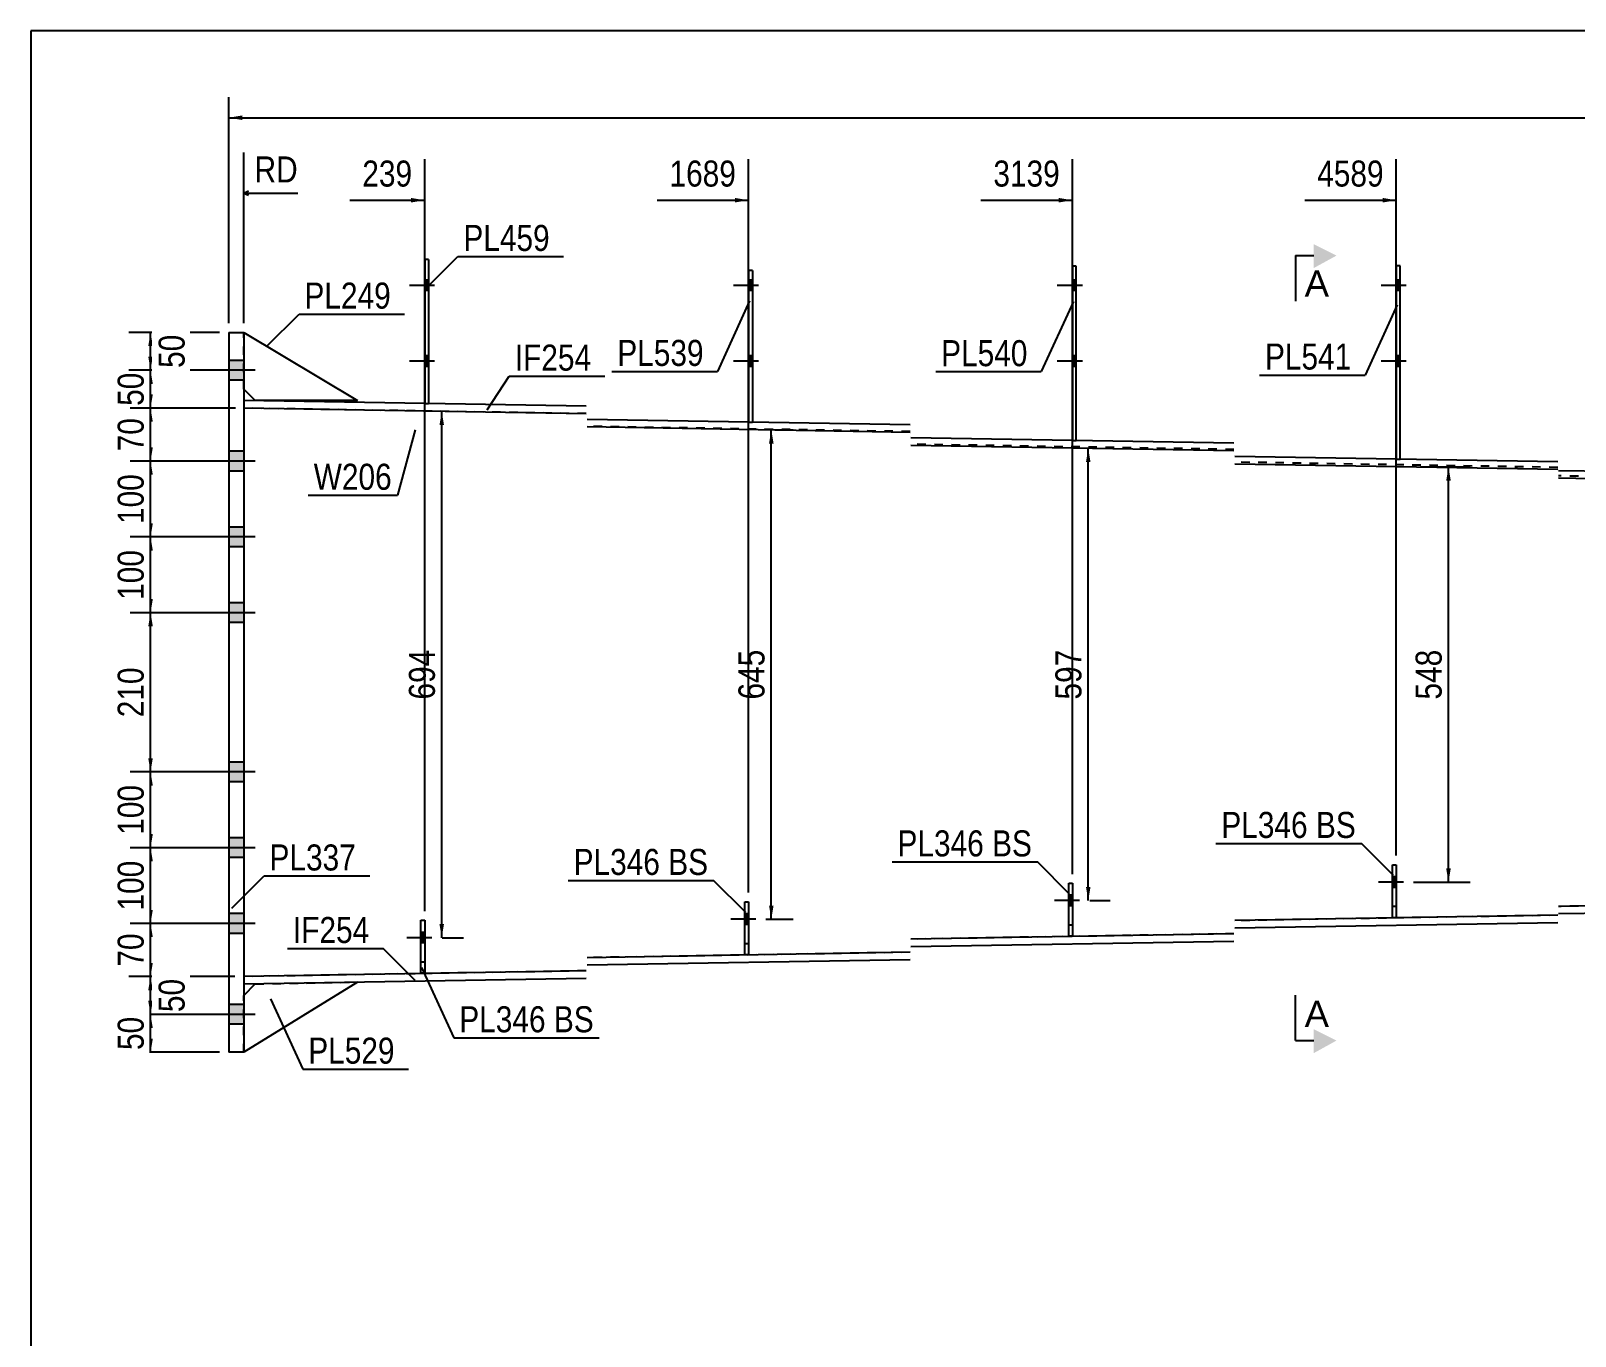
# Model space of a CAD drawing. Header units: millimetres. Extents: x -276 to 137, y -180 to 107.
# Drawn here: x -273 to -103.2, y -36.1 to 107.5 of the extents above; entities that cross this region are included whole.
import ezdxf

# ---------------------------------------------------------------- set-up
doc = ezdxf.new("R2010")
doc.units = ezdxf.units.MM
doc.linetypes.add('DXK_LINE_DOT1', pattern=[1.8814, 0.9407, -0.9407])
doc.linetypes.add('DXK_LINE_DOT2', pattern=[3.9198, 1.9599, -1.9599])
doc.styles.add('Arial', font='ARIAL.TTF', dxfattribs={"height": 0.2})
doc.styles.add('Arial Narrow', font='ARIALN.TTF', dxfattribs={"height": 0.2})

# ---------------------------------------------------------------- blocks, each defined once
blk = doc.blocks.new('Unknown-622945119-1210')
at = {"color": 5, "linetype": 'Continuous'}
for p, q in [((137.01, 107.46), (-272.99, 107.46)), ((-272.99, 107.46), (-272.99, -179.54))]:
    blk.add_line(p, q, dxfattribs=at)
blk = doc.blocks.new('Bolt-622945119-2328 - 1968')
at = {"linetype": 'Continuous'}
for points in [[(-193.68, 78.9), (-193.68, 80.06), (-194.1, 80.06), (-194.1, 78.9)], [(-193.68, 78.9), (-193.68, 80.06), (-194.1, 80.06), (-194.1, 78.9)], [(-193.68, 70.56), (-193.68, 71.73), (-194.1, 71.73), (-194.1, 70.56)], [(-193.68, 70.56), (-193.68, 71.73), (-194.1, 71.73), (-194.1, 70.56)]]:
    blk.add_hatch(color=3, dxfattribs=at).paths.add_polyline_path(points)
at = {"color": 3, "linetype": 'Continuous'}
for p, q in [((-193.68, 80.06), (-194.1, 80.06)), ((-193.68, 80.06), (-194.1, 80.06)), ((-193.01, 79.48), (-195.76, 79.48)), ((-193.01, 79.48), (-195.76, 79.48)), ((-193.68, 78.9), (-194.1, 78.9)), ((-193.68, 78.9), (-194.1, 78.9)), ((-193.68, 71.73), (-194.1, 71.73)), ((-193.68, 71.73), (-194.1, 71.73)), ((-193.01, 71.15), (-195.76, 71.15)), ((-193.01, 71.15), (-195.76, 71.15)), ((-193.68, 70.56), (-194.1, 70.56)), ((-193.68, 70.56), (-194.1, 70.56))]:
    blk.add_line(p, q, dxfattribs=at)
blk = doc.blocks.new('Part-622945119-2215 - 1968')
at = {"color": 2, "linetype": 'Continuous'}
for p, q in [((-158.08, 81.58), (-158.5, 81.58)), ((-158.5, 81.58), (-158.5, 62.41)), ((-158.08, 62.41), (-158.08, 81.58)), ((-158.5, 62.41), (-158.08, 62.41))]:
    blk.add_line(p, q, dxfattribs=at)
blk = doc.blocks.new('Part-622945119-2151 - 1968')
at = {"color": 2, "linetype": 'Continuous'}
for p, q in [((-237.09, 2.86), (-249.58, -4.85)), ((-249.58, 1.4), (-248.33, 2.67))]:
    blk.add_line(p, q, dxfattribs=at)
at = {"color": 7, "linetype": 'DXK_LINE_DOT1'}
for p, q in [((-248.33, 2.67), (-237.09, 2.86)), ((-249.58, -4.85), (-249.58, 1.4))]:
    blk.add_line(p, q, dxfattribs=at)
blk = doc.blocks.new('Bolt-622945119-11165 - 1968')
at = {"color": 3, "linetype": 'DXK_LINE_DOT2'}
for p, q in [((-158.5, 12.41), (-158.91, 12.41)), ((-157.71, 11.83), (-160.46, 11.83)), ((-158.5, 11.24), (-158.91, 11.24))]:
    blk.add_line(p, q, dxfattribs=at)
blk = doc.blocks.new('Part-622945119-11101 - 1968')
at = {"color": 7, "linetype": 'DXK_LINE_DOT1'}
for p, q in [((-230.11, 3.84), (-230.11, 9.67)), ((-230.11, 9.67), (-229.7, 9.67)), ((-229.7, 9.67), (-229.7, 3.84)), ((-230.11, 5.09), (-229.7, 5.09)), ((-229.7, 3.84), (-230.11, 3.84))]:
    blk.add_line(p, q, dxfattribs=at)
blk = doc.blocks.new('Part-622945119-2092 - 1968')
at = {"color": 2, "linetype": 'Continuous'}
for p, q in [((-105.15, 10.22), (-140.65, 9.63)), ((-88.38, 11.47), (-105.05, 11.19)), ((-88.37, 10.64), (-105.05, 10.36)), ((-88.37, 10.64), (-88.38, 11.47)), ((-105.15, 9.39), (-140.65, 8.79)), ((-140.75, 8.19), (-176.25, 7.59)), ((-140.75, 7.35), (-176.25, 6.76)), ((-176.35, 6.15), (-211.85, 5.55)), ((-176.35, 5.32), (-211.85, 4.72)), ((-211.95, 4.11), (-249.58, 3.48)), ((-249.58, 3.48), (-249.57, 2.65)), ((-211.95, 3.28), (-249.57, 2.65))]:
    blk.add_line(p, q, dxfattribs=at)
blk = doc.blocks.new('Part-622945119-2124 - 1968')
at = {"color": 2, "linetype": 'Continuous'}
for p, q in [((-251.25, 74.31), (-249.58, 74.31)), ((-251.25, 74.31), (-251.25, -4.85)), ((-249.58, 74.31), (-249.58, -4.85)), ((-249.58, -4.85), (-251.25, -4.85))]:
    blk.add_line(p, q, dxfattribs=at)
blk = doc.blocks.new('Part-622945119-2146 - 1968')
at = {"color": 2, "linetype": 'Continuous'}
for p, q in [((-249.58, 74.31), (-237.08, 66.81)), ((-248.33, 66.81), (-249.58, 68.06)), ((-237.08, 66.81), (-248.33, 66.81))]:
    blk.add_line(p, q, dxfattribs=at)
at = {"color": 7, "linetype": 'DXK_LINE_DOT1'}
blk.add_line((-249.58, 68.06), (-249.58, 74.31), dxfattribs=at)
blk = doc.blocks.new('Part-622945119-2200 - 1968')
at = {"color": 2, "linetype": 'Continuous'}
for p, q in [((-122.48, 81.63), (-122.9, 81.63)), ((-122.9, 81.63), (-122.9, 60.38)), ((-122.48, 60.38), (-122.48, 81.63)), ((-122.9, 60.38), (-122.48, 60.38))]:
    blk.add_line(p, q, dxfattribs=at)
blk = doc.blocks.new('Part-622945119-2230 - 1968')
at = {"color": 2, "linetype": 'Continuous'}
for p, q in [((-194.1, 81.12), (-194.1, 64.45)), ((-193.68, 81.12), (-194.1, 81.12)), ((-193.68, 81.12), (-193.68, 64.45)), ((-194.1, 64.45), (-193.68, 64.45))]:
    blk.add_line(p, q, dxfattribs=at)
blk = doc.blocks.new('Bolt-622945119-11156 - 1968')
at = {"linetype": 'Continuous'}
blk.add_hatch(color=3, dxfattribs=at).paths.add_polyline_path([(-229.7, 7.17), (-229.7, 8.34), (-230.11, 8.34), (-230.11, 7.17)])
at = {"color": 3, "linetype": 'Continuous'}
for p, q in [((-228.91, 7.75), (-231.66, 7.75)), ((-229.7, 8.34), (-230.11, 8.34)), ((-229.7, 7.17), (-230.11, 7.17))]:
    blk.add_line(p, q, dxfattribs=at)
blk = doc.blocks.new('Part-622945119-2245 - 1968')
at = {"color": 2, "linetype": 'Continuous'}
for p, q in [((-229.7, 82.32), (-229.7, 66.49)), ((-229.28, 82.32), (-229.7, 82.32)), ((-229.28, 82.32), (-229.28, 66.49)), ((-229.7, 66.49), (-229.28, 66.49))]:
    blk.add_line(p, q, dxfattribs=at)
blk = doc.blocks.new('Part-622945119-11086 - 1968')
at = {"color": 2, "linetype": 'Continuous'}
for p, q in [((-249.57, 66.81), (-249.58, 65.98)), ((-211.95, 66.18), (-249.57, 66.81)), ((-211.95, 65.35), (-249.58, 65.98)), ((-176.35, 64.14), (-211.85, 64.74)), ((-176.35, 63.31), (-211.85, 63.91)), ((-140.75, 62.11), (-176.25, 62.7)), ((-140.75, 61.27), (-176.25, 61.87)), ((-105.15, 60.07), (-140.65, 60.67)), ((-105.15, 59.24), (-140.65, 59.83)), ((-88.37, 58.82), (-105.05, 59.1)), ((-88.38, 57.99), (-105.05, 58.27)), ((-88.38, 57.99), (-88.37, 58.82))]:
    blk.add_line(p, q, dxfattribs=at)
blk = doc.blocks.new('Bolt-622945119-11159 - 1968')
at = {"color": 3, "linetype": 'DXK_LINE_DOT2'}
for p, q in [((-194.1, 10.37), (-194.51, 10.37)), ((-193.31, 9.79), (-196.06, 9.79)), ((-194.1, 9.21), (-194.51, 9.21))]:
    blk.add_line(p, q, dxfattribs=at)
blk = doc.blocks.new('Part-622945119-2316 - 1968')
at = {"color": 7, "linetype": 'DXK_LINE_DOT1'}
for p, q in [((-211.95, 65.37), (-249.58, 65.98)), ((-249.58, 65.98), (-249.58, 3.48)), ((-176.35, 63.4), (-211.85, 63.98)), ((-140.75, 61.43), (-176.25, 62.01)), ((-105.15, 59.46), (-140.65, 60.04)), ((-63.38, 57.85), (-105.05, 58.53)), ((-63.38, 11.89), (-105.05, 11.19)), ((-105.15, 10.22), (-140.65, 9.63)), ((-140.75, 8.19), (-176.25, 7.59)), ((-176.35, 6.15), (-211.85, 5.55)), ((-211.95, 4.11), (-249.58, 3.48))]:
    blk.add_line(p, q, dxfattribs=at)
blk = doc.blocks.new('Bolt-622945119-2319 - 1968')
at = {"linetype": 'Continuous'}
for points in [[(-251.25, 71.23), (-251.25, 69.06), (-249.58, 69.06), (-249.58, 71.23)], [(-251.25, 71.23), (-251.25, 69.06), (-249.58, 69.06), (-249.58, 71.23)], [(-251.25, 61.23), (-251.25, 59.06), (-249.58, 59.06), (-249.58, 61.23)], [(-251.25, 61.23), (-251.25, 59.06), (-249.58, 59.06), (-249.58, 61.23)], [(-251.25, 52.9), (-251.25, 50.73), (-249.58, 50.73), (-249.58, 52.9)], [(-251.25, 52.9), (-251.25, 50.73), (-249.58, 50.73), (-249.58, 52.9)], [(-251.25, 44.56), (-251.25, 42.4), (-249.58, 42.4), (-249.58, 44.56)], [(-251.25, 44.56), (-251.25, 42.4), (-249.58, 42.4), (-249.58, 44.56)], [(-251.25, 27.06), (-251.25, 24.9), (-249.58, 24.9), (-249.58, 27.06)], [(-251.25, 27.06), (-251.25, 24.9), (-249.58, 24.9), (-249.58, 27.06)], [(-251.25, 18.73), (-251.25, 16.56), (-249.58, 16.56), (-249.58, 18.73)], [(-251.25, 18.73), (-251.25, 16.56), (-249.58, 16.56), (-249.58, 18.73)], [(-251.25, 10.4), (-251.25, 8.23), (-249.58, 8.23), (-249.58, 10.4)], [(-251.25, 10.4), (-251.25, 8.23), (-249.58, 8.23), (-249.58, 10.4)], [(-251.25, 0.4), (-251.25, -1.77), (-249.58, -1.77), (-249.58, 0.4)], [(-251.25, 0.4), (-251.25, -1.77), (-249.58, -1.77), (-249.58, 0.4)]]:
    blk.add_hatch(color=3, dxfattribs=at).paths.add_polyline_path(points)
at = {"color": 3, "linetype": 'Continuous'}
for p, q in [((-248.33, 70.15), (-255.83, 70.15)), ((-248.33, 70.15), (-255.83, 70.15)), ((-249.58, 71.23), (-251.25, 71.23)), ((-249.58, 71.23), (-251.25, 71.23)), ((-249.58, 69.06), (-251.25, 69.06)), ((-249.58, 69.06), (-251.25, 69.06)), ((-249.58, 61.23), (-251.25, 61.23)), ((-249.58, 61.23), (-251.25, 61.23)), ((-248.33, 60.15), (-255.83, 60.15)), ((-248.33, 60.15), (-255.83, 60.15)), ((-249.58, 59.06), (-251.25, 59.06)), ((-249.58, 59.06), (-251.25, 59.06)), ((-249.58, 52.9), (-251.25, 52.9)), ((-249.58, 52.9), (-251.25, 52.9)), ((-248.33, 51.81), (-255.83, 51.81)), ((-248.33, 51.81), (-255.83, 51.81)), ((-249.58, 50.73), (-251.25, 50.73)), ((-249.58, 50.73), (-251.25, 50.73)), ((-249.58, 44.56), (-251.25, 44.56)), ((-249.58, 44.56), (-251.25, 44.56)), ((-248.33, 43.48), (-255.83, 43.48)), ((-248.33, 43.48), (-255.83, 43.48)), ((-249.58, 42.4), (-251.25, 42.4)), ((-249.58, 42.4), (-251.25, 42.4)), ((-248.33, 25.98), (-255.83, 25.98)), ((-248.33, 25.98), (-255.83, 25.98)), ((-249.58, 27.06), (-251.25, 27.06)), ((-249.58, 27.06), (-251.25, 27.06)), ((-249.58, 24.9), (-251.25, 24.9)), ((-249.58, 24.9), (-251.25, 24.9)), ((-249.58, 18.73), (-251.25, 18.73)), ((-249.58, 18.73), (-251.25, 18.73)), ((-248.33, 17.65), (-255.83, 17.65)), ((-248.33, 17.65), (-255.83, 17.65)), ((-249.58, 16.56), (-251.25, 16.56)), ((-249.58, 16.56), (-251.25, 16.56)), ((-249.58, 10.4), (-251.25, 10.4)), ((-249.58, 10.4), (-251.25, 10.4)), ((-248.33, 9.31), (-255.83, 9.31)), ((-248.33, 9.31), (-255.83, 9.31)), ((-249.58, 8.23), (-251.25, 8.23)), ((-249.58, 8.23), (-251.25, 8.23)), ((-249.58, 0.4), (-251.25, 0.4)), ((-249.58, 0.4), (-251.25, 0.4)), ((-248.33, -0.69), (-255.83, -0.69)), ((-248.33, -0.69), (-255.83, -0.69)), ((-249.58, -1.77), (-251.25, -1.77)), ((-249.58, -1.77), (-251.25, -1.77))]:
    blk.add_line(p, q, dxfattribs=at)
blk = doc.blocks.new('Bolt-622945119-2331 - 1968')
at = {"linetype": 'Continuous'}
for points in [[(-229.28, 78.9), (-229.28, 80.06), (-229.7, 80.06), (-229.7, 78.9)], [(-229.28, 78.9), (-229.28, 80.06), (-229.7, 80.06), (-229.7, 78.9)], [(-229.28, 70.56), (-229.28, 71.73), (-229.7, 71.73), (-229.7, 70.56)], [(-229.28, 70.56), (-229.28, 71.73), (-229.7, 71.73), (-229.7, 70.56)]]:
    blk.add_hatch(color=3, dxfattribs=at).paths.add_polyline_path(points)
at = {"color": 3, "linetype": 'Continuous'}
for p, q in [((-229.28, 80.06), (-229.7, 80.06)), ((-229.28, 80.06), (-229.7, 80.06)), ((-228.61, 79.48), (-231.36, 79.48)), ((-228.61, 79.48), (-231.36, 79.48)), ((-229.28, 78.9), (-229.7, 78.9)), ((-229.28, 78.9), (-229.7, 78.9)), ((-229.28, 71.73), (-229.7, 71.73)), ((-229.28, 71.73), (-229.7, 71.73)), ((-228.61, 71.15), (-231.36, 71.15)), ((-228.61, 71.15), (-231.36, 71.15)), ((-229.28, 70.56), (-229.7, 70.56)), ((-229.28, 70.56), (-229.7, 70.56))]:
    blk.add_line(p, q, dxfattribs=at)
blk = doc.blocks.new('Bolt-622945119-11162 - 1968')
at = {"linetype": 'Continuous'}
blk.add_hatch(color=3, dxfattribs=at).paths.add_polyline_path([(-194.1, 9.21), (-194.1, 10.37), (-194.51, 10.37), (-194.51, 9.21)])
at = {"color": 3, "linetype": 'Continuous'}
for p, q in [((-194.1, 10.37), (-194.51, 10.37)), ((-193.31, 9.79), (-196.06, 9.79)), ((-194.1, 9.21), (-194.51, 9.21))]:
    blk.add_line(p, q, dxfattribs=at)
blk = doc.blocks.new('Bolt-622945119-11168 - 1968')
at = {"linetype": 'Continuous'}
blk.add_hatch(color=3, dxfattribs=at).paths.add_polyline_path([(-158.5, 11.24), (-158.5, 12.41), (-158.91, 12.41), (-158.91, 11.24)])
at = {"color": 3, "linetype": 'Continuous'}
for p, q in [((-158.5, 12.41), (-158.91, 12.41)), ((-157.71, 11.83), (-160.46, 11.83)), ((-158.5, 11.24), (-158.91, 11.24))]:
    blk.add_line(p, q, dxfattribs=at)
blk = doc.blocks.new('Part-622945119-11104 - 1968')
at = {"color": 2, "linetype": 'Continuous'}
for p, q in [((-230.11, 3.84), (-230.11, 9.67)), ((-230.11, 9.67), (-229.7, 9.67)), ((-229.7, 9.67), (-229.7, 3.84)), ((-229.7, 3.84), (-230.11, 3.84))]:
    blk.add_line(p, q, dxfattribs=at)
blk = doc.blocks.new('Bolt-622945119-11171 - 1968')
at = {"color": 3, "linetype": 'DXK_LINE_DOT2'}
for p, q in [((-122.11, 13.86), (-124.86, 13.86)), ((-122.9, 14.45), (-123.31, 14.45)), ((-122.9, 13.28), (-123.31, 13.28))]:
    blk.add_line(p, q, dxfattribs=at)
blk = doc.blocks.new('Part-622945119-11107 - 1968')
at = {"color": 7, "linetype": 'DXK_LINE_DOT1'}
for p, q in [((-194.51, 5.87), (-194.51, 11.71)), ((-194.51, 11.71), (-194.1, 11.71)), ((-194.1, 11.71), (-194.1, 5.87)), ((-194.51, 7.12), (-194.1, 7.12)), ((-194.1, 5.87), (-194.51, 5.87))]:
    blk.add_line(p, q, dxfattribs=at)
blk = doc.blocks.new('Bolt-622945119-11174 - 1968')
at = {"linetype": 'Continuous'}
blk.add_hatch(color=3, dxfattribs=at).paths.add_polyline_path([(-122.9, 13.28), (-122.9, 14.45), (-123.31, 14.45), (-123.31, 13.28)])
at = {"color": 3, "linetype": 'Continuous'}
for p, q in [((-122.11, 13.86), (-124.86, 13.86)), ((-122.9, 14.45), (-123.31, 14.45)), ((-122.9, 13.28), (-123.31, 13.28))]:
    blk.add_line(p, q, dxfattribs=at)
blk = doc.blocks.new('Part-622945119-11110 - 1968')
at = {"color": 2, "linetype": 'Continuous'}
for p, q in [((-194.51, 5.87), (-194.51, 11.71)), ((-194.51, 11.71), (-194.1, 11.71)), ((-194.1, 11.71), (-194.1, 5.87)), ((-194.1, 5.87), (-194.51, 5.87))]:
    blk.add_line(p, q, dxfattribs=at)
blk = doc.blocks.new('Part-622945119-11113 - 1968')
at = {"color": 7, "linetype": 'DXK_LINE_DOT1'}
for p, q in [((-158.91, 7.91), (-158.91, 13.74)), ((-158.91, 13.74), (-158.5, 13.74)), ((-158.5, 13.74), (-158.5, 7.91)), ((-158.91, 9.16), (-158.5, 9.16)), ((-158.5, 7.91), (-158.91, 7.91))]:
    blk.add_line(p, q, dxfattribs=at)
blk = doc.blocks.new('Part-622945119-11116 - 1968')
at = {"color": 2, "linetype": 'Continuous'}
for p, q in [((-158.91, 7.91), (-158.91, 13.74)), ((-158.91, 13.74), (-158.5, 13.74)), ((-158.5, 13.74), (-158.5, 7.91)), ((-158.5, 7.91), (-158.91, 7.91))]:
    blk.add_line(p, q, dxfattribs=at)
blk = doc.blocks.new('Part-622945119-11119 - 1968')
at = {"color": 7, "linetype": 'DXK_LINE_DOT1'}
for p, q in [((-123.31, 9.95), (-123.31, 15.78)), ((-123.31, 15.78), (-122.9, 15.78)), ((-122.9, 15.78), (-122.9, 9.95)), ((-123.31, 11.2), (-122.9, 11.2)), ((-122.9, 9.95), (-123.31, 9.95))]:
    blk.add_line(p, q, dxfattribs=at)
blk = doc.blocks.new('Part-622945119-11122 - 1968')
at = {"color": 2, "linetype": 'Continuous'}
for p, q in [((-123.31, 9.95), (-123.31, 15.78)), ((-123.31, 15.78), (-122.9, 15.78)), ((-122.9, 15.78), (-122.9, 9.95)), ((-122.9, 9.95), (-123.31, 9.95))]:
    blk.add_line(p, q, dxfattribs=at)
blk = doc.blocks.new('Bolt-622945119-11153 - 1968')
at = {"color": 3, "linetype": 'DXK_LINE_DOT2'}
for p, q in [((-228.91, 7.75), (-231.66, 7.75)), ((-229.7, 8.34), (-230.11, 8.34)), ((-229.7, 7.17), (-230.11, 7.17))]:
    blk.add_line(p, q, dxfattribs=at)
blk = doc.blocks.new('Bolt-622945119-14171 - 1968')
at = {"linetype": 'Continuous'}
for points in [[(-158.08, 78.9), (-158.08, 80.06), (-158.5, 80.06), (-158.5, 78.9)], [(-158.08, 78.9), (-158.08, 80.06), (-158.5, 80.06), (-158.5, 78.9)], [(-158.08, 70.56), (-158.08, 71.73), (-158.5, 71.73), (-158.5, 70.56)], [(-158.08, 70.56), (-158.08, 71.73), (-158.5, 71.73), (-158.5, 70.56)]]:
    blk.add_hatch(color=3, dxfattribs=at).paths.add_polyline_path(points)
at = {"color": 3, "linetype": 'Continuous'}
for p, q in [((-158.08, 80.06), (-158.5, 80.06)), ((-158.08, 80.06), (-158.5, 80.06)), ((-157.41, 79.48), (-160.16, 79.48)), ((-157.41, 79.48), (-160.16, 79.48)), ((-158.08, 78.9), (-158.5, 78.9)), ((-158.08, 78.9), (-158.5, 78.9)), ((-158.08, 71.73), (-158.5, 71.73)), ((-158.08, 71.73), (-158.5, 71.73)), ((-157.41, 71.15), (-160.16, 71.15)), ((-157.41, 71.15), (-160.16, 71.15)), ((-158.08, 70.56), (-158.5, 70.56)), ((-158.08, 70.56), (-158.5, 70.56))]:
    blk.add_line(p, q, dxfattribs=at)
blk = doc.blocks.new('Bolt-622945119-14172 - 1968')
at = {"linetype": 'Continuous'}
for points in [[(-122.48, 78.9), (-122.48, 80.06), (-122.9, 80.06), (-122.9, 78.9)], [(-122.48, 78.9), (-122.48, 80.06), (-122.9, 80.06), (-122.9, 78.9)], [(-122.48, 70.56), (-122.48, 71.73), (-122.9, 71.73), (-122.9, 70.56)], [(-122.48, 70.56), (-122.48, 71.73), (-122.9, 71.73), (-122.9, 70.56)]]:
    blk.add_hatch(color=3, dxfattribs=at).paths.add_polyline_path(points)
at = {"color": 3, "linetype": 'Continuous'}
for p, q in [((-122.48, 80.06), (-122.9, 80.06)), ((-122.48, 80.06), (-122.9, 80.06)), ((-121.81, 79.48), (-124.56, 79.48)), ((-121.81, 79.48), (-124.56, 79.48)), ((-122.48, 78.9), (-122.9, 78.9)), ((-122.48, 78.9), (-122.9, 78.9)), ((-122.48, 71.73), (-122.9, 71.73)), ((-122.48, 71.73), (-122.9, 71.73)), ((-121.81, 71.15), (-124.56, 71.15)), ((-121.81, 71.15), (-124.56, 71.15)), ((-122.48, 70.56), (-122.9, 70.56)), ((-122.48, 70.56), (-122.9, 70.56))]:
    blk.add_line(p, q, dxfattribs=at)
blk = doc.blocks.new('StraightDimension-622945119-16068 - 1968')
at = {"linetype": 'Continuous'}
for points in [[(-260.09, 68.65), (-259.84, 70.15), (-259.59, 68.65)], [(-259.59, 67.48), (-259.84, 65.98), (-260.09, 67.48)]]:
    blk.add_hatch(color=7, dxfattribs=at).paths.add_polyline_path(points)
at = {"color": 7, "linetype": 'Continuous'}
for p, q in [((-250.49, 70.15), (-262.09, 70.15)), ((-259.84, 65.98), (-259.84, 70.15)), ((-250.49, 65.98), (-262.09, 65.98))]:
    blk.add_line(p, q, dxfattribs=at)
at = {"color": 0}
blk.add_wipeout([(-259.99, 70.49), (-264.19, 70.49), (-264.19, 65.63), (-259.99, 65.63)], dxfattribs=at)
at = {"color": 3, "style": 'Arial Narrow'}
blk.add_text('50', height=2.863, rotation=90.0002, dxfattribs=at).set_placement((-260.59, 66.23))
blk = doc.blocks.new('StraightDimension-622945119-16181 - 1968')
at = {"linetype": 'Continuous'}
blk.add_hatch(color=7, dxfattribs=at).paths.add_polyline_path([(-249.75, 97.66), (-251.25, 97.91), (-249.75, 98.16)])
at = {"color": 7, "linetype": 'Continuous'}
for p, q in [((-251.25, 75.31), (-251.25, 100.16)), ((-251.25, 97.91), (110.52, 97.91))]:
    blk.add_line(p, q, dxfattribs=at)
blk = doc.blocks.new('StraightDimension-622945119-16071 - 1968')
at = {"linetype": 'Continuous'}
for points in [[(-260.09, 50.31), (-259.84, 51.81), (-259.59, 50.31)], [(-259.59, 44.98), (-259.84, 43.48), (-260.09, 44.98)]]:
    blk.add_hatch(color=7, dxfattribs=at).paths.add_polyline_path(points)
at = {"color": 7, "linetype": 'Continuous'}
for p, q in [((-250.58, 51.81), (-262.09, 51.81)), ((-259.84, 43.48), (-259.84, 51.81)), ((-250.58, 43.48), (-262.09, 43.48))]:
    blk.add_line(p, q, dxfattribs=at)
at = {"color": 0}
blk.add_wipeout([(-259.99, 50.99), (-264.19, 50.99), (-264.19, 44.3), (-259.99, 44.3)], dxfattribs=at)
at = {"color": 3, "style": 'Arial Narrow'}
blk.add_text('100', height=2.863, rotation=90.0002, dxfattribs=at).set_placement((-260.59, 44.9))
blk = doc.blocks.new('StraightDimension-622945119-16067 - 1968')
at = {"linetype": 'Continuous'}
for points in [[(-260.09, 72.81), (-259.84, 74.31), (-259.59, 72.81)], [(-259.59, 71.65), (-259.84, 70.15), (-260.09, 71.65)]]:
    blk.add_hatch(color=7, dxfattribs=at).paths.add_polyline_path(points)
at = {"color": 7, "linetype": 'Continuous'}
for p, q in [((-252.25, 74.31), (-262.24, 74.31)), ((-259.84, 70.15), (-259.84, 74.31)), ((-250.49, 70.15), (-262.24, 70.15))]:
    blk.add_line(p, q, dxfattribs=at)
at = {"color": 0}
blk.add_wipeout([(-255.49, 74.66), (-259.69, 74.66), (-259.69, 69.8), (-255.49, 69.8)], dxfattribs=at)
at = {"color": 3, "style": 'Arial Narrow'}
blk.add_text('50', height=2.863, rotation=90.0002, dxfattribs=at).set_placement((-256.09, 70.4))
blk = doc.blocks.new('StraightDimension-622945119-16069 - 1968')
at = {"linetype": 'Continuous'}
for points in [[(-260.09, 64.48), (-259.84, 65.98), (-259.59, 64.48)], [(-259.59, 61.65), (-259.84, 60.15), (-260.09, 61.65)]]:
    blk.add_hatch(color=7, dxfattribs=at).paths.add_polyline_path(points)
at = {"color": 7, "linetype": 'Continuous'}
for p, q in [((-250.49, 65.98), (-262.09, 65.98)), ((-259.84, 60.15), (-259.84, 65.98)), ((-250.58, 60.15), (-262.09, 60.15))]:
    blk.add_line(p, q, dxfattribs=at)
at = {"color": 0}
blk.add_wipeout([(-259.99, 65.49), (-264.19, 65.49), (-264.19, 60.63), (-259.99, 60.63)], dxfattribs=at)
at = {"color": 3, "style": 'Arial Narrow'}
blk.add_text('70', height=2.863, rotation=90.0002, dxfattribs=at).set_placement((-260.59, 61.23))
blk = doc.blocks.new('StraightDimension-622945119-16070 - 1968')
at = {"linetype": 'Continuous'}
for points in [[(-260.09, 58.65), (-259.84, 60.15), (-259.59, 58.65)], [(-259.59, 53.31), (-259.84, 51.81), (-260.09, 53.31)]]:
    blk.add_hatch(color=7, dxfattribs=at).paths.add_polyline_path(points)
at = {"color": 7, "linetype": 'Continuous'}
for p, q in [((-250.58, 60.15), (-262.09, 60.15)), ((-259.84, 51.81), (-259.84, 60.15)), ((-250.58, 51.81), (-262.09, 51.81))]:
    blk.add_line(p, q, dxfattribs=at)
at = {"color": 0}
blk.add_wipeout([(-259.99, 59.32), (-264.19, 59.32), (-264.19, 52.64), (-259.99, 52.64)], dxfattribs=at)
at = {"color": 3, "style": 'Arial Narrow'}
blk.add_text('100', height=2.863, rotation=90.0002, dxfattribs=at).set_placement((-260.59, 53.24))
blk = doc.blocks.new('StraightDimension-622945119-16072 - 1968')
at = {"linetype": 'Continuous'}
for points in [[(-260.09, 41.98), (-259.84, 43.48), (-259.59, 41.98)], [(-259.59, 27.48), (-259.84, 25.98), (-260.09, 27.48)]]:
    blk.add_hatch(color=7, dxfattribs=at).paths.add_polyline_path(points)
at = {"color": 7, "linetype": 'Continuous'}
for p, q in [((-250.58, 43.48), (-262.09, 43.48)), ((-259.84, 25.98), (-259.84, 43.48)), ((-250.58, 25.98), (-262.09, 25.98))]:
    blk.add_line(p, q, dxfattribs=at)
at = {"color": 0}
blk.add_wipeout([(-259.99, 38.07), (-264.19, 38.07), (-264.19, 31.39), (-259.99, 31.39)], dxfattribs=at)
at = {"color": 3, "style": 'Arial Narrow'}
blk.add_text('210', height=2.863, rotation=90.0002, dxfattribs=at).set_placement((-260.59, 31.99))
blk = doc.blocks.new('StraightDimension-622945119-16073 - 1968')
at = {"linetype": 'Continuous'}
for points in [[(-260.09, 24.48), (-259.84, 25.98), (-259.59, 24.48)], [(-259.59, 19.15), (-259.84, 17.65), (-260.09, 19.15)]]:
    blk.add_hatch(color=7, dxfattribs=at).paths.add_polyline_path(points)
at = {"color": 7, "linetype": 'Continuous'}
for p, q in [((-250.58, 25.98), (-262.09, 25.98)), ((-259.84, 17.65), (-259.84, 25.98)), ((-250.58, 17.65), (-262.09, 17.65))]:
    blk.add_line(p, q, dxfattribs=at)
at = {"color": 0}
blk.add_wipeout([(-259.99, 25.16), (-264.19, 25.16), (-264.19, 18.47), (-259.99, 18.47)], dxfattribs=at)
at = {"color": 3, "style": 'Arial Narrow'}
blk.add_text('100', height=2.863, rotation=90.0002, dxfattribs=at).set_placement((-260.59, 19.07))
blk = doc.blocks.new('StraightDimension-622945119-16074 - 1968')
at = {"linetype": 'Continuous'}
for points in [[(-260.09, 16.15), (-259.84, 17.65), (-259.59, 16.15)], [(-259.59, 10.81), (-259.84, 9.31), (-260.09, 10.81)]]:
    blk.add_hatch(color=7, dxfattribs=at).paths.add_polyline_path(points)
at = {"color": 7, "linetype": 'Continuous'}
for p, q in [((-250.58, 17.65), (-262.09, 17.65)), ((-259.84, 9.31), (-259.84, 17.65)), ((-250.58, 9.31), (-262.09, 9.31))]:
    blk.add_line(p, q, dxfattribs=at)
at = {"color": 0}
blk.add_wipeout([(-259.99, 16.82), (-264.19, 16.82), (-264.19, 10.14), (-259.99, 10.14)], dxfattribs=at)
at = {"color": 3, "style": 'Arial Narrow'}
blk.add_text('100', height=2.863, rotation=90.0002, dxfattribs=at).set_placement((-260.59, 10.74))
blk = doc.blocks.new('StraightDimension-622945119-16075 - 1968')
at = {"linetype": 'Continuous'}
for points in [[(-260.09, 7.81), (-259.84, 9.31), (-259.59, 7.81)], [(-259.59, 4.98), (-259.84, 3.48), (-260.09, 4.98)]]:
    blk.add_hatch(color=7, dxfattribs=at).paths.add_polyline_path(points)
at = {"color": 7, "linetype": 'Continuous'}
for p, q in [((-250.58, 9.31), (-262.09, 9.31)), ((-259.84, 3.48), (-259.84, 9.31)), ((-250.58, 3.48), (-262.09, 3.48))]:
    blk.add_line(p, q, dxfattribs=at)
at = {"color": 0}
blk.add_wipeout([(-259.99, 8.82), (-264.19, 8.82), (-264.19, 3.97), (-259.99, 3.97)], dxfattribs=at)
at = {"color": 3, "style": 'Arial Narrow'}
blk.add_text('70', height=2.863, rotation=90.0002, dxfattribs=at).set_placement((-260.59, 4.57))
blk = doc.blocks.new('StraightDimension-622945119-16076 - 1968')
at = {"linetype": 'Continuous'}
for points in [[(-260.09, 1.98), (-259.84, 3.48), (-259.59, 1.98)], [(-259.59, 0.81), (-259.84, -0.69), (-260.09, 0.81)]]:
    blk.add_hatch(color=7, dxfattribs=at).paths.add_polyline_path(points)
at = {"color": 7, "linetype": 'Continuous'}
for p, q in [((-250.58, 3.48), (-262.24, 3.48)), ((-259.84, -0.69), (-259.84, 3.48)), ((-250.58, -0.69), (-262.24, -0.69))]:
    blk.add_line(p, q, dxfattribs=at)
at = {"color": 0}
blk.add_wipeout([(-255.49, 3.82), (-259.69, 3.82), (-259.69, -1.03), (-255.49, -1.03)], dxfattribs=at)
at = {"color": 3, "style": 'Arial Narrow'}
blk.add_text('50', height=2.863, rotation=90.0002, dxfattribs=at).set_placement((-256.09, -0.43))
blk = doc.blocks.new('StraightDimension-622945119-16077 - 1968')
at = {"linetype": 'Continuous'}
for points in [[(-260.09, -2.19), (-259.84, -0.69), (-259.59, -2.19)], [(-259.59, -3.35), (-259.84, -4.85), (-260.09, -3.35)]]:
    blk.add_hatch(color=7, dxfattribs=at).paths.add_polyline_path(points)
at = {"color": 7, "linetype": 'Continuous'}
for p, q in [((-250.58, -0.69), (-262.09, -0.69)), ((-259.84, -4.85), (-259.84, -0.69)), ((-252.25, -4.85), (-262.09, -4.85))]:
    blk.add_line(p, q, dxfattribs=at)
at = {"color": 0}
blk.add_wipeout([(-259.99, -0.34), (-264.19, -0.34), (-264.19, -5.2), (-259.99, -5.2)], dxfattribs=at)
at = {"color": 3, "style": 'Arial Narrow'}
blk.add_text('50', height=2.863, rotation=90.0002, dxfattribs=at).set_placement((-260.59, -4.6))
blk = doc.blocks.new('StraightDimension-622945119-18120 - 1968')
at = {"linetype": 'Continuous'}
for points in [[(-228.08, 64.11), (-227.83, 65.61), (-227.58, 64.11)], [(-227.58, 9.25), (-227.83, 7.75), (-228.08, 9.25)]]:
    blk.add_hatch(color=7, dxfattribs=at).paths.add_polyline_path(points)
at = {"color": 7, "linetype": 'Continuous'}
for p, q in [((-227.83, 7.75), (-227.83, 65.61)), ((-227.83, 65.61), (-227.83, 65.61)), ((-227.8, 7.75), (-225.43, 7.75))]:
    blk.add_line(p, q, dxfattribs=at)
at = {"color": 0}
blk.add_wipeout([(-227.98, 40.03), (-232.18, 40.03), (-232.18, 33.34), (-227.98, 33.34)], dxfattribs=at)
at = {"color": 3, "style": 'Arial Narrow'}
blk.add_text('694', height=2.863, rotation=90.0002, dxfattribs=at).set_placement((-228.58, 33.94))
blk = doc.blocks.new('StraightDimension-622945119-18132 - 1968')
at = {"linetype": 'Continuous'}
for points in [[(-191.85, 62.08), (-191.6, 63.58), (-191.35, 62.08)], [(-191.35, 11.29), (-191.6, 9.79), (-191.85, 11.29)]]:
    blk.add_hatch(color=7, dxfattribs=at).paths.add_polyline_path(points)
at = {"color": 7, "linetype": 'Continuous'}
for p, q in [((-191.6, 9.79), (-191.6, 63.58)), ((-191.22, 63.58), (-189.2, 63.58)), ((-192.2, 9.79), (-189.2, 9.79))]:
    blk.add_line(p, q, dxfattribs=at)
at = {"color": 0}
blk.add_wipeout([(-191.75, 40.02), (-195.95, 40.02), (-195.95, 33.34), (-191.75, 33.34)], dxfattribs=at)
at = {"color": 3, "style": 'Arial Narrow'}
blk.add_text('645', height=2.863, rotation=90.0002, dxfattribs=at).set_placement((-192.35, 33.94))
blk = doc.blocks.new('StraightDimension-622945119-18138 - 1968')
at = {"linetype": 'Continuous'}
for points in [[(-157.01, 60.04), (-156.76, 61.54), (-156.51, 60.04)], [(-156.51, 13.33), (-156.76, 11.83), (-157.01, 13.33)]]:
    blk.add_hatch(color=7, dxfattribs=at).paths.add_polyline_path(points)
at = {"color": 7, "linetype": 'Continuous'}
for p, q in [((-156.76, 11.83), (-156.76, 61.54)), ((-156.76, 61.54), (-156.76, 61.54)), ((-156.6, 11.83), (-154.36, 11.83))]:
    blk.add_line(p, q, dxfattribs=at)
at = {"color": 0}
blk.add_wipeout([(-156.91, 40.03), (-161.11, 40.03), (-161.11, 33.34), (-156.91, 33.34)], dxfattribs=at)
at = {"color": 3, "style": 'Arial Narrow'}
blk.add_text('597', height=2.863, rotation=90.0002, dxfattribs=at).set_placement((-157.51, 33.94))
blk = doc.blocks.new('StraightDimension-622945119-18148 - 1968')
at = {"linetype": 'Continuous'}
for points in [[(-117.41, 58.01), (-117.16, 59.51), (-116.91, 58.01)], [(-116.91, 15.36), (-117.16, 13.86), (-117.41, 15.36)]]:
    blk.add_hatch(color=7, dxfattribs=at).paths.add_polyline_path(points)
at = {"color": 7, "linetype": 'Continuous'}
for p, q in [((-120.23, 59.51), (-114.76, 59.51)), ((-117.16, 13.86), (-117.16, 59.51)), ((-121, 13.86), (-114.76, 13.86))]:
    blk.add_line(p, q, dxfattribs=at)
at = {"color": 0}
blk.add_wipeout([(-117.31, 40.03), (-121.51, 40.03), (-121.51, 33.34), (-117.31, 33.34)], dxfattribs=at)
at = {"color": 3, "style": 'Arial Narrow'}
blk.add_text('548', height=2.863, rotation=90.0002, dxfattribs=at).set_placement((-117.91, 33.94))
blk = doc.blocks.new('StraightDimension-622945119-19046 - 1968')
at = {"linetype": 'Continuous'}
blk.add_hatch(color=7, dxfattribs=at).paths.add_polyline_path([(-124.4, 89.09), (-122.9, 88.84), (-124.4, 88.59)])
at = {"color": 7, "linetype": 'Continuous'}
for p, q in [((-122.9, 16.78), (-122.9, 93.34)), ((-132.96, 88.84), (-122.9, 88.84))]:
    blk.add_line(p, q, dxfattribs=at)
at = {"color": 0}
blk.add_wipeout([(-123.67, 89.74), (-123.67, 93.94), (-132.19, 93.94), (-132.19, 89.74)], dxfattribs=at)
at = {"color": 3, "style": 'Arial Narrow'}
blk.add_text('4589', height=2.863, dxfattribs=at).set_placement((-131.59, 90.34))
blk = doc.blocks.new('StraightDimension-622945119-19047 - 1968')
at = {"linetype": 'Continuous'}
blk.add_hatch(color=7, dxfattribs=at).paths.add_polyline_path([(-160, 89.09), (-158.5, 88.84), (-160, 88.59)])
at = {"color": 7, "linetype": 'Continuous'}
for p, q in [((-158.5, 14.74), (-158.5, 93.34)), ((-168.56, 88.84), (-158.5, 88.84))]:
    blk.add_line(p, q, dxfattribs=at)
at = {"color": 0}
blk.add_wipeout([(-159.27, 89.74), (-159.27, 93.94), (-167.79, 93.94), (-167.79, 89.74)], dxfattribs=at)
at = {"color": 3, "style": 'Arial Narrow'}
blk.add_text('3139', height=2.863, dxfattribs=at).set_placement((-167.19, 90.34))
blk = doc.blocks.new('StraightDimension-622945119-19048 - 1968')
at = {"linetype": 'Continuous'}
blk.add_hatch(color=7, dxfattribs=at).paths.add_polyline_path([(-195.6, 89.09), (-194.1, 88.84), (-195.6, 88.59)])
at = {"color": 7, "linetype": 'Continuous'}
for p, q in [((-194.1, 12.71), (-194.1, 93.34)), ((-204.16, 88.84), (-194.1, 88.84))]:
    blk.add_line(p, q, dxfattribs=at)
at = {"color": 0}
blk.add_wipeout([(-194.87, 89.74), (-194.87, 93.94), (-203.39, 93.94), (-203.39, 89.74)], dxfattribs=at)
at = {"color": 3, "style": 'Arial Narrow'}
blk.add_text('1689', height=2.863, dxfattribs=at).set_placement((-202.79, 90.34))
blk = doc.blocks.new('StraightDimension-622945119-19049 - 1968')
at = {"linetype": 'Continuous'}
blk.add_hatch(color=7, dxfattribs=at).paths.add_polyline_path([(-231.2, 89.09), (-229.7, 88.84), (-231.2, 88.59)])
at = {"color": 7, "linetype": 'Continuous'}
for p, q in [((-229.7, 10.67), (-229.7, 93.34)), ((-237.93, 88.84), (-229.7, 88.84))]:
    blk.add_line(p, q, dxfattribs=at)
at = {"color": 0, "linetype": 'Continuous'}
blk.add_wipeout([(-243.05, 90.19), (-243.05, 94.39), (-249, 94.39), (-249, 90.19)], dxfattribs=at)
at = {"color": 7, "linetype": 'Continuous'}
for p, q in [((-249.58, 75.31), (-249.58, 94.09)), ((-249.08, 89.84), (-249.58, 89.59)), ((-249.08, 89.34), (-249.58, 89.59)), ((-243.65, 89.59), (-249.58, 89.59))]:
    blk.add_line(p, q, dxfattribs=at)
at = {"color": 3, "linetype": 'Continuous', "style": 'Arial Narrow'}
blk.add_text('RD', height=2.863, dxfattribs=at).set_placement((-248.4, 90.79))
at = {"color": 0}
blk.add_wipeout([(-230.47, 89.74), (-230.47, 93.94), (-237.16, 93.94), (-237.16, 89.74)], dxfattribs=at)
at = {"color": 3, "style": 'Arial Narrow'}
blk.add_text('239', height=2.863, dxfattribs=at).set_placement((-236.56, 90.34))
blk = doc.blocks.new('SectionMark-622945119-2616 - 1968')
at = {"color": 7, "linetype": 'Continuous'}
for p, q in [((-133.97, 82.75), (-133.97, 77.75)), ((-133.97, 82.75), (-131.97, 82.75)), ((-133.97, -3.56), (-133.97, 1.44)), ((-133.97, -3.56), (-131.97, -3.56))]:
    blk.add_line(p, q, dxfattribs=at)
at = {"color": 0, "linetype": 'Continuous'}
for points in [[(-130.31, 78.25), (-130.31, 81.25), (-132.97, 81.25), (-132.97, 78.25)], [(-130.31, -2.06), (-130.31, 0.94), (-132.97, 0.94), (-132.97, -2.06)]]:
    blk.add_wipeout(points, dxfattribs=at)
at = {"linetype": 'Continuous'}
for points in [[(-131.97, 84), (-129.47, 82.75), (-131.97, 81.38)], [(-131.97, -2.31), (-129.47, -3.56), (-131.97, -4.94)]]:
    blk.add_hatch(color=7, dxfattribs=at).paths.add_polyline_path(points)
at = {"color": 136, "linetype": 'Continuous', "style": 'Arial'}
for p in [(-132.97, 78.25), (-132.97, -2.06)]:
    blk.add_text('A', height=2.87, dxfattribs=at).set_placement(p)
blk = doc.blocks.new('Mark-622945119-17651 - 1968')
at = {"color": 0}
blk.add_wipeout([(-233.31, 57), (-233.31, 60), (-241.9, 60), (-241.9, 57)], dxfattribs=at)
blk.add_wipeout([(-233.31, 57), (-233.31, 60), (-241.9, 60), (-241.9, 57)], dxfattribs=at)
at = {"color": 7, "linetype": 'Continuous'}
for p in [(-230.75, 63.59), (-242.5, 56.4)]:
    blk.add_line(p, (-232.71, 56.4), dxfattribs=at)
at = {"color": 3, "style": 'Arial Narrow'}
blk.add_text('W206', height=2.863, dxfattribs=at).set_placement((-241.9, 57))
blk = doc.blocks.new('Mark-622945119-17630 - 1968')
at = {"color": 7, "linetype": 'Continuous'}
blk.add_line((-122.79, 77.35), (-126.33, 69.62), dxfattribs=at)
at = {"color": 0}
blk.add_wipeout([(-127.83, 70.22), (-127.83, 73.22), (-137.33, 73.22), (-137.33, 70.22)], dxfattribs=at)
blk.add_wipeout([(-127.83, 70.22), (-127.83, 73.22), (-137.33, 73.22), (-137.33, 70.22)], dxfattribs=at)
at = {"color": 7, "linetype": 'Continuous'}
blk.add_line((-137.93, 69.62), (-126.33, 69.62), dxfattribs=at)
at = {"color": 3, "style": 'Arial Narrow'}
blk.add_text('PL541', height=2.863, dxfattribs=at).set_placement((-137.33, 70.22))
blk = doc.blocks.new('Mark-622945119-17639 - 1968')
at = {"color": 0}
blk.add_wipeout([(-215.95, 83.26), (-215.95, 86.26), (-225.45, 86.26), (-225.45, 83.26)], dxfattribs=at)
blk.add_wipeout([(-215.95, 83.26), (-215.95, 86.26), (-225.45, 86.26), (-225.45, 83.26)], dxfattribs=at)
at = {"color": 7, "linetype": 'Continuous'}
for p, q in [((-229.59, 79.13), (-226.05, 82.66)), ((-226.05, 82.66), (-214.45, 82.66))]:
    blk.add_line(p, q, dxfattribs=at)
at = {"color": 3, "style": 'Arial Narrow'}
blk.add_text('PL459', height=2.863, dxfattribs=at).set_placement((-225.45, 83.26))
blk = doc.blocks.new('MarkSet-622945119-17524 - 1968')
at = {"color": 0}
for points in [[(-216.4, -2.65), (-216.4, 0.35), (-225.9, 0.35), (-225.9, -2.65)], [(-211.12, -2.65), (-211.12, 0.35), (-215.5, 0.35), (-215.5, -2.65)]]:
    blk.add_wipeout(points, dxfattribs=at)
for points in [[(-216.4, -2.65), (-216.4, 0.35), (-225.9, 0.35), (-225.9, -2.65)], [(-211.12, -2.65), (-211.12, 0.35), (-215.5, 0.35), (-215.5, -2.65)]]:
    blk.add_wipeout(points, dxfattribs=at)
at = {"color": 7, "linetype": 'Continuous'}
for p, q in [((-230.04, 4.48), (-226.5, -3.25)), ((-226.5, -3.25), (-210.52, -3.25))]:
    blk.add_line(p, q, dxfattribs=at)
at = {"color": 3, "style": 'Arial Narrow'}
for s, p in [('PL346', (-225.9, -2.65)), ('BS', (-215.5, -2.65))]:
    blk.add_text(s, height=2.863, dxfattribs=at).set_placement(p)
blk = doc.blocks.new('MarkSet-622945119-17535 - 1968')
at = {"color": 0}
for points in [[(-203.83, 14.65), (-203.83, 17.65), (-213.33, 17.65), (-213.33, 14.65)], [(-198.54, 14.65), (-198.54, 17.65), (-202.93, 17.65), (-202.93, 14.65)]]:
    blk.add_wipeout(points, dxfattribs=at)
for points in [[(-203.83, 14.65), (-203.83, 17.65), (-213.33, 17.65), (-213.33, 14.65)], [(-198.54, 14.65), (-198.54, 17.65), (-202.93, 17.65), (-202.93, 14.65)]]:
    blk.add_wipeout(points, dxfattribs=at)
at = {"color": 7, "linetype": 'Continuous'}
for p in [(-213.93, 14.05), (-194.41, 10.51)]:
    blk.add_line(p, (-197.94, 14.05), dxfattribs=at)
at = {"color": 3, "style": 'Arial Narrow'}
for s, p in [('PL346', (-213.33, 14.65)), ('BS', (-202.93, 14.65))]:
    blk.add_text(s, height=2.863, dxfattribs=at).set_placement(p)
blk = doc.blocks.new('MarkSet-622945119-17546 - 1968')
at = {"color": 0}
for points in [[(-168.23, 16.69), (-168.23, 19.69), (-177.73, 19.69), (-177.73, 16.69)], [(-162.94, 16.69), (-162.94, 19.69), (-167.33, 19.69), (-167.33, 16.69)]]:
    blk.add_wipeout(points, dxfattribs=at)
for points in [[(-168.23, 16.69), (-168.23, 19.69), (-177.73, 19.69), (-177.73, 16.69)], [(-162.94, 16.69), (-162.94, 19.69), (-167.33, 19.69), (-167.33, 16.69)]]:
    blk.add_wipeout(points, dxfattribs=at)
at = {"color": 7, "linetype": 'Continuous'}
for p in [(-178.33, 16.09), (-158.81, 12.55)]:
    blk.add_line(p, (-162.34, 16.09), dxfattribs=at)
at = {"color": 3, "style": 'Arial Narrow'}
for s, p in [('PL346', (-177.73, 16.69)), ('BS', (-167.33, 16.69))]:
    blk.add_text(s, height=2.863, dxfattribs=at).set_placement(p)
blk = doc.blocks.new('MarkSet-622945119-17557 - 1968')
at = {"color": 0}
for points in [[(-132.63, 18.72), (-132.63, 21.72), (-142.13, 21.72), (-142.13, 18.72)], [(-127.34, 18.72), (-127.34, 21.72), (-131.73, 21.72), (-131.73, 18.72)]]:
    blk.add_wipeout(points, dxfattribs=at)
for points in [[(-132.63, 18.72), (-132.63, 21.72), (-142.13, 21.72), (-142.13, 18.72)], [(-127.34, 18.72), (-127.34, 21.72), (-131.73, 21.72), (-131.73, 18.72)]]:
    blk.add_wipeout(points, dxfattribs=at)
at = {"color": 7, "linetype": 'Continuous'}
for p in [(-142.73, 18.12), (-123.21, 14.59)]:
    blk.add_line(p, (-126.74, 18.12), dxfattribs=at)
at = {"color": 3, "style": 'Arial Narrow'}
for s, p in [('PL346', (-142.13, 18.72)), ('BS', (-131.73, 18.72))]:
    blk.add_text(s, height=2.863, dxfattribs=at).set_placement(p)
blk = doc.blocks.new('Mark-622945119-17612 - 1968')
at = {"color": 7, "linetype": 'Continuous'}
blk.add_line((-230.75, 3.03), (-234.28, 6.57), dxfattribs=at)
at = {"color": 0}
blk.add_wipeout([(-235.78, 7.17), (-235.78, 10.17), (-244.19, 10.17), (-244.19, 7.17)], dxfattribs=at)
blk.add_wipeout([(-235.78, 7.17), (-235.78, 10.17), (-244.19, 10.17), (-244.19, 7.17)], dxfattribs=at)
at = {"color": 7, "linetype": 'Continuous'}
blk.add_line((-244.79, 6.57), (-234.28, 6.57), dxfattribs=at)
at = {"color": 3, "style": 'Arial Narrow'}
blk.add_text('IF254', height=2.863, dxfattribs=at).set_placement((-244.19, 7.17))
blk = doc.blocks.new('Mark-622945119-17621 - 1968')
at = {"color": 0}
blk.add_wipeout([(-237.25, 15.14), (-237.25, 18.14), (-246.76, 18.14), (-246.76, 15.14)], dxfattribs=at)
blk.add_wipeout([(-237.25, 15.14), (-237.25, 18.14), (-246.76, 18.14), (-246.76, 15.14)], dxfattribs=at)
at = {"color": 7, "linetype": 'Continuous'}
for p, q in [((-250.89, 11), (-247.36, 14.54)), ((-247.36, 14.54), (-235.75, 14.54))]:
    blk.add_line(p, q, dxfattribs=at)
at = {"color": 3, "style": 'Arial Narrow'}
blk.add_text('PL337', height=2.863, dxfattribs=at).set_placement((-246.76, 15.14))
blk = doc.blocks.new('Mark-622945119-17624 - 1968')
at = {"color": 0}
blk.add_wipeout([(-233.42, 76.92), (-233.42, 79.92), (-242.92, 79.92), (-242.92, 76.92)], dxfattribs=at)
blk.add_wipeout([(-233.42, 76.92), (-233.42, 79.92), (-242.92, 79.92), (-242.92, 76.92)], dxfattribs=at)
at = {"color": 7, "linetype": 'Continuous'}
for p, q in [((-247.06, 72.79), (-243.52, 76.32)), ((-243.52, 76.32), (-231.92, 76.32))]:
    blk.add_line(p, q, dxfattribs=at)
at = {"color": 3, "style": 'Arial Narrow'}
blk.add_text('PL249', height=2.863, dxfattribs=at).set_placement((-242.92, 76.92))
blk = doc.blocks.new('Mark-622945119-17627 - 1968')
at = {"color": 0}
blk.add_wipeout([(-233, -6.1), (-233, -3.1), (-242.5, -3.1), (-242.5, -6.1)], dxfattribs=at)
blk.add_wipeout([(-233, -6.1), (-233, -3.1), (-242.5, -3.1), (-242.5, -6.1)], dxfattribs=at)
at = {"color": 7, "linetype": 'Continuous'}
for p, q in [((-246.64, 1.03), (-243.1, -6.7)), ((-243.1, -6.7), (-231.5, -6.7))]:
    blk.add_line(p, q, dxfattribs=at)
at = {"color": 3, "style": 'Arial Narrow'}
blk.add_text('PL529', height=2.863, dxfattribs=at).set_placement((-242.5, -6.1))
blk = doc.blocks.new('Mark-622945119-17633 - 1968')
at = {"color": 7, "linetype": 'Continuous'}
blk.add_line((-158.39, 77.72), (-161.93, 69.99), dxfattribs=at)
at = {"color": 0}
blk.add_wipeout([(-163.43, 70.59), (-163.43, 73.59), (-172.93, 73.59), (-172.93, 70.59)], dxfattribs=at)
blk.add_wipeout([(-163.43, 70.59), (-163.43, 73.59), (-172.93, 73.59), (-172.93, 70.59)], dxfattribs=at)
at = {"color": 7, "linetype": 'Continuous'}
blk.add_line((-173.53, 69.99), (-161.93, 69.99), dxfattribs=at)
at = {"color": 3, "style": 'Arial Narrow'}
blk.add_text('PL540', height=2.863, dxfattribs=at).set_placement((-172.93, 70.59))
blk = doc.blocks.new('Mark-622945119-17636 - 1968')
at = {"color": 7, "linetype": 'Continuous'}
blk.add_line((-193.99, 77.76), (-197.53, 70.02), dxfattribs=at)
at = {"color": 0}
blk.add_wipeout([(-199.03, 70.62), (-199.03, 73.62), (-208.53, 73.62), (-208.53, 70.62)], dxfattribs=at)
blk.add_wipeout([(-199.03, 70.62), (-199.03, 73.62), (-208.53, 73.62), (-208.53, 70.62)], dxfattribs=at)
at = {"color": 7, "linetype": 'Continuous'}
blk.add_line((-209.13, 70.02), (-197.53, 70.02), dxfattribs=at)
at = {"color": 3, "style": 'Arial Narrow'}
blk.add_text('PL539', height=2.863, dxfattribs=at).set_placement((-208.53, 70.62))
blk = doc.blocks.new('Mark-622945119-17654 - 1968')
at = {"color": 0}
blk.add_wipeout([(-211.4, 70.1), (-211.4, 73.1), (-219.8, 73.1), (-219.8, 70.1)], dxfattribs=at)
blk.add_wipeout([(-211.4, 70.1), (-211.4, 73.1), (-219.8, 73.1), (-219.8, 70.1)], dxfattribs=at)
at = {"color": 7, "linetype": 'Continuous'}
for p, q in [((-222.83, 65.8), (-220.4, 69.5)), ((-220.4, 69.5), (-209.9, 69.5))]:
    blk.add_line(p, q, dxfattribs=at)
at = {"color": 3, "style": 'Arial Narrow'}
blk.add_text('IF254', height=2.863, dxfattribs=at).set_placement((-219.8, 70.1))

msp = doc.modelspace()

# ---------------------------------------------------------------- block references
for name in ['Unknown-622945119-1210', 'Part-622945119-2245 - 1968', 'Part-622945119-2215 - 1968', 'Part-622945119-2200 - 1968', 'Bolt-622945119-2331 - 1968', 'Bolt-622945119-2328 - 1968', 'Part-622945119-2230 - 1968', 'Bolt-622945119-14171 - 1968', 'Bolt-622945119-14172 - 1968', 'Part-622945119-2124 - 1968', 'Part-622945119-2146 - 1968', 'Bolt-622945119-2319 - 1968', 'Part-622945119-11086 - 1968', 'Part-622945119-2316 - 1968', 'Part-622945119-11119 - 1968', 'Part-622945119-11122 - 1968', 'Part-622945119-11113 - 1968', 'Part-622945119-11116 - 1968', 'Bolt-622945119-11171 - 1968', 'Bolt-622945119-11174 - 1968', 'Bolt-622945119-11165 - 1968', 'Bolt-622945119-11168 - 1968', 'Part-622945119-2092 - 1968', 'Bolt-622945119-11159 - 1968', 'Bolt-622945119-11162 - 1968', 'Part-622945119-11107 - 1968', 'Part-622945119-11110 - 1968', 'Part-622945119-11101 - 1968', 'Part-622945119-11104 - 1968', 'Bolt-622945119-11156 - 1968', 'Bolt-622945119-11153 - 1968', 'Part-622945119-2151 - 1968']:
    msp.add_blockref(name, (0, 0))

# ---------------------------------------------------------------- next in the draw order: block references
for name in ['StraightDimension-622945119-16068 - 1968', 'StraightDimension-622945119-16071 - 1968', 'MarkSet-622945119-17524 - 1968', 'Mark-622945119-17627 - 1968']:
    msp.add_blockref(name, (0, 0))

# ---------------------------------------------------------------- next in the draw order: block references
for name in ['StraightDimension-622945119-16181 - 1968', 'StraightDimension-622945119-16072 - 1968']:
    msp.add_blockref(name, (0, 0))

# ---------------------------------------------------------------- next in the draw order: block references
for name in ['StraightDimension-622945119-19046 - 1968', 'StraightDimension-622945119-16067 - 1968', 'StraightDimension-622945119-16069 - 1968', 'StraightDimension-622945119-18120 - 1968', 'StraightDimension-622945119-18132 - 1968', 'StraightDimension-622945119-18138 - 1968', 'StraightDimension-622945119-18148 - 1968', 'StraightDimension-622945119-16073 - 1968']:
    msp.add_blockref(name, (0, 0))

# ---------------------------------------------------------------- next in the draw order: block references
for name in ['StraightDimension-622945119-19049 - 1968', 'StraightDimension-622945119-19048 - 1968', 'StraightDimension-622945119-19047 - 1968', 'SectionMark-622945119-2616 - 1968', 'StraightDimension-622945119-16070 - 1968', 'StraightDimension-622945119-16074 - 1968']:
    msp.add_blockref(name, (0, 0))

# ---------------------------------------------------------------- next in the draw order: block references
for name in ['Mark-622945119-17639 - 1968', 'Mark-622945119-17624 - 1968', 'Mark-622945119-17636 - 1968', 'Mark-622945119-17633 - 1968', 'Mark-622945119-17630 - 1968', 'Mark-622945119-17651 - 1968', 'MarkSet-622945119-17557 - 1968', 'MarkSet-622945119-17546 - 1968', 'MarkSet-622945119-17535 - 1968', 'StraightDimension-622945119-16075 - 1968', 'Mark-622945119-17612 - 1968']:
    msp.add_blockref(name, (0, 0))

# ---------------------------------------------------------------- next in the draw order: block references
for name in ['Mark-622945119-17654 - 1968', 'Mark-622945119-17621 - 1968', 'StraightDimension-622945119-16076 - 1968']:
    msp.add_blockref(name, (0, 0))

# ---------------------------------------------------------------- next in the draw order: block references
msp.add_blockref('StraightDimension-622945119-16077 - 1968', (0, 0))

doc.saveas('drawing.dxf')
